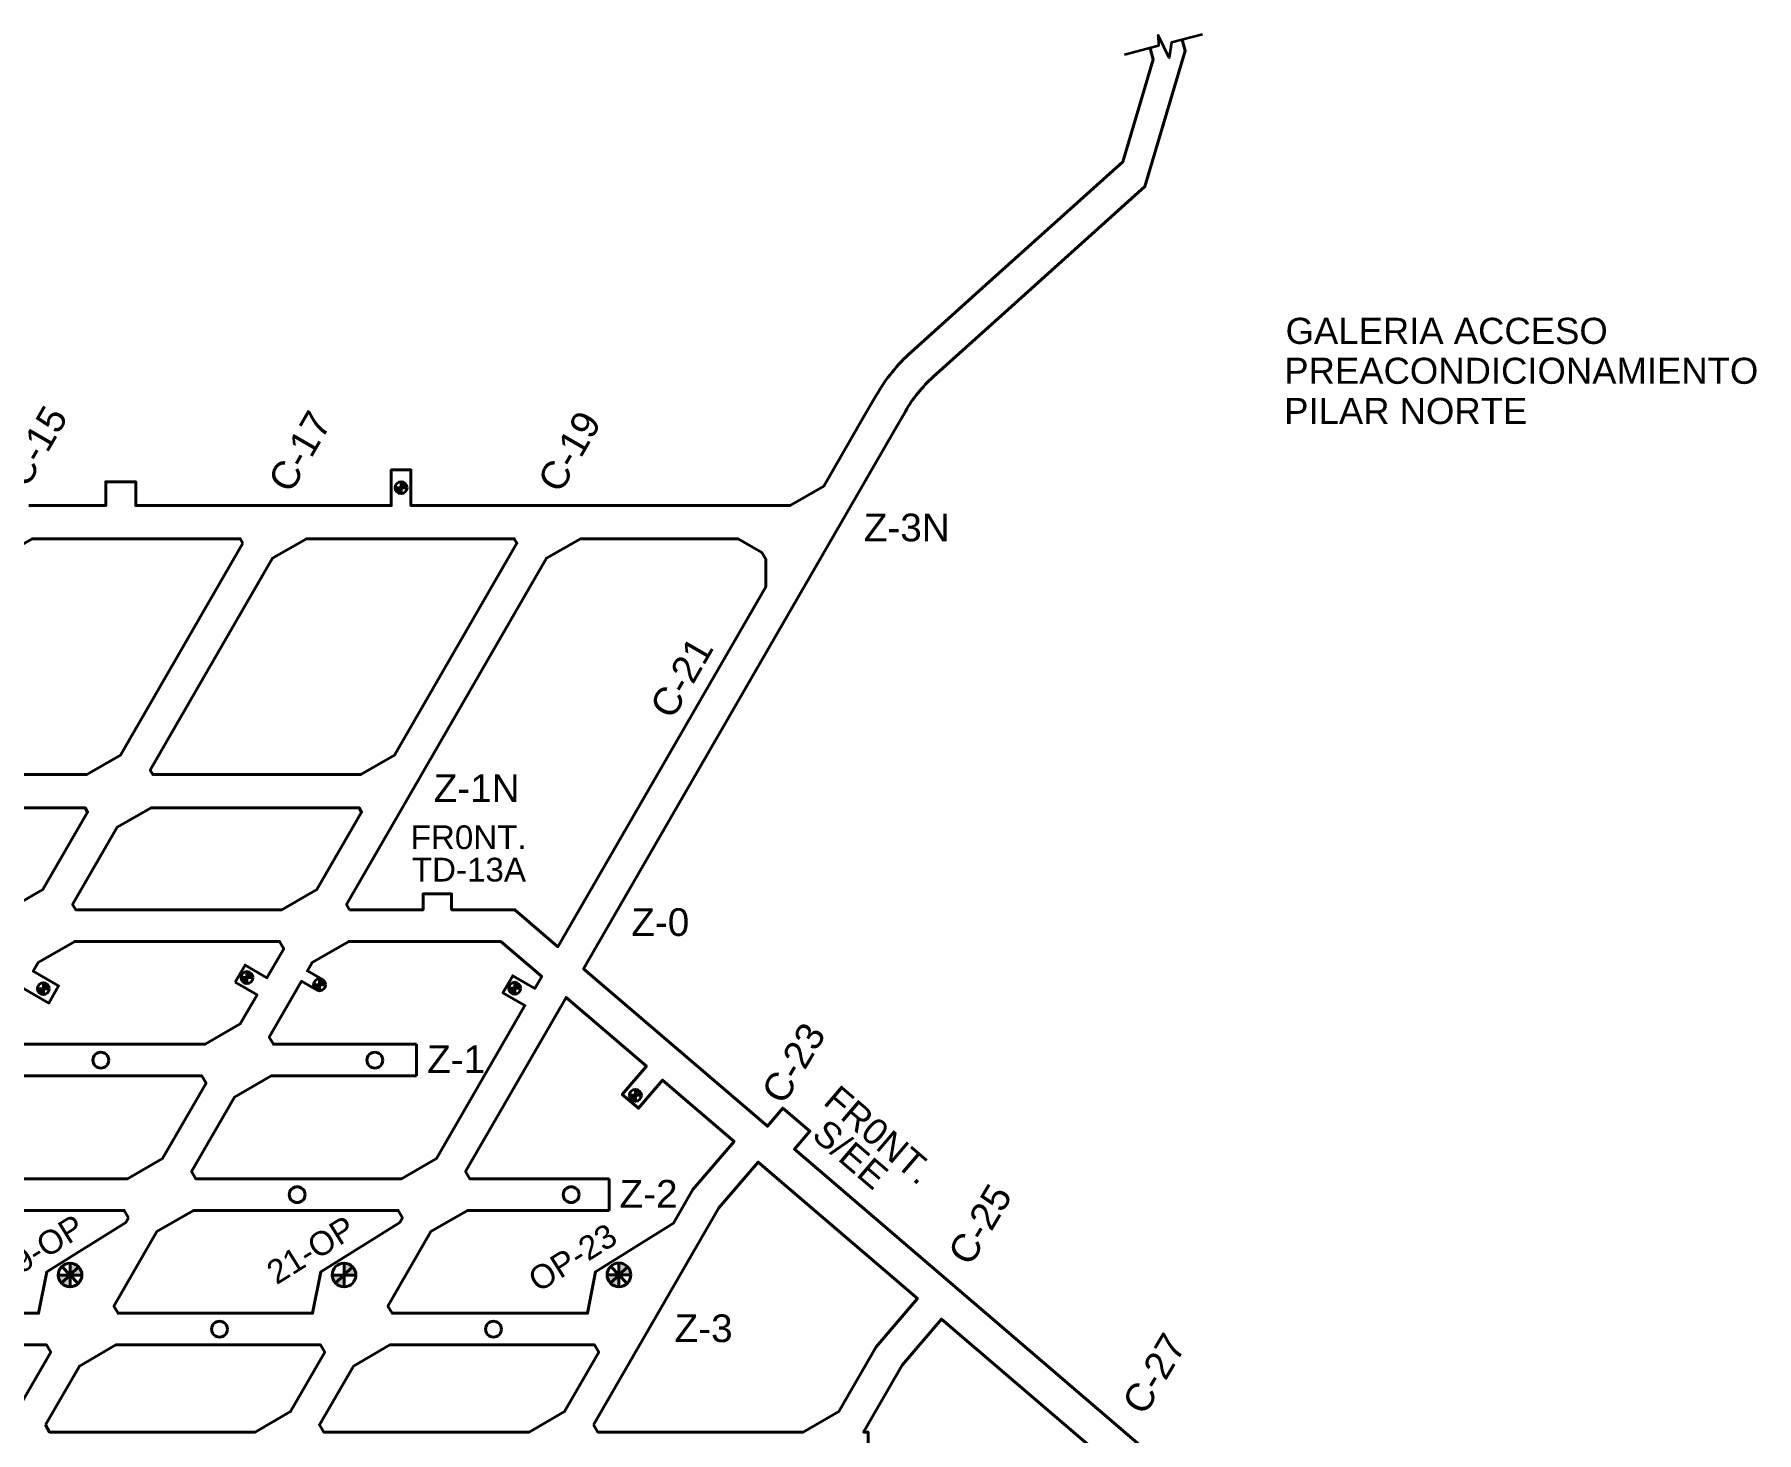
# Model space of a CAD drawing. Header units: millimetres. Extents: x -28 to 1943, y -5245 to 2752.
# Drawn here: x 1274.8 to 1492.5, y 489.7 to 666.4 of the extents above; entities that cross this region are included whole.
import ezdxf
from ezdxf.enums import TextEntityAlignment as Align

# ---------------------------------------------------------------- set-up
doc = ezdxf.new("R2010")
doc.units = ezdxf.units.MM
doc.styles.add('DG-T1-473 TO 560$0$Standard', font='arial.ttf')
doc.styles.add('DG-T1-473 TO 560$1$Standard', font='arial.ttf')

msp = doc.modelspace()

# ---------------------------------------------------------------- hatches: boundary and pattern name
at = {"lineweight": 40}
h = msp.add_hatch(color=7, dxfattribs=at)
h.paths.add_polyline_path([(1321.872, 609.1, 0.4142136), (1321.122, 609.85), (1321.122, 609.1)])
h.paths.add_polyline_path([(1320.372, 609.1, 0.4142136), (1321.122, 608.35), (1321.122, 609.1)])
h = msp.add_hatch(color=7, dxfattribs=at)
h.paths.add_polyline_path([(1276.642, 545.78, 0.4142136), (1275.892, 546.53), (1275.892, 545.78)])
h.paths.add_polyline_path([(1275.142, 545.78, 0.4142136), (1275.892, 545.03), (1275.892, 545.78)])
h = msp.add_hatch(color=7, dxfattribs=at)
h.paths.add_polyline_path([(1302.383, 547.183, 0.4142136), (1301.633, 547.933), (1301.633, 547.183)])
h.paths.add_polyline_path([(1300.883, 547.183, 0.4142136), (1301.633, 546.433), (1301.633, 547.183)])
h = msp.add_hatch(color=7, dxfattribs=at)
h.paths.add_polyline_path([(1311.56, 546.279, 0.4142136), (1310.81, 547.029), (1310.81, 546.279)])
h.paths.add_polyline_path([(1310.06, 546.279, 0.4142136), (1310.81, 545.529), (1310.81, 546.279)])
h = msp.add_hatch(color=7, dxfattribs=at)
h.paths.add_polyline_path([(1336.226, 545.835, 0.4142136), (1335.476, 546.585), (1335.476, 545.835)])
h.paths.add_polyline_path([(1334.726, 545.835, 0.4142136), (1335.476, 545.085), (1335.476, 545.835)])
h = msp.add_hatch(color=7, dxfattribs=at)
h.paths.add_polyline_path([(1351.496, 532.304, 0.4142136), (1350.746, 533.054), (1350.746, 532.304)])
h.paths.add_polyline_path([(1349.996, 532.304, 0.4142136), (1350.746, 531.554), (1350.746, 532.304)])
at = {"linetype": 'Continuous', "lineweight": 40}
h = msp.add_hatch(color=7, dxfattribs=at)
h.paths.add_polyline_path([(1280.766, 509.589, 0.4142136), (1279.266, 511.089), (1279.266, 509.589)])
h.paths.add_polyline_path([(1279.266, 509.589), (1277.766, 509.589, 0.4142136), (1279.266, 508.089)])
h = msp.add_hatch(color=7, dxfattribs=at)
h.paths.add_polyline_path([(1315.407, 509.589, 0.4142136), (1313.907, 511.089), (1313.907, 509.589)])
h.paths.add_polyline_path([(1313.907, 509.589), (1312.407, 509.589, 0.4142136), (1313.907, 508.089)])
h = msp.add_hatch(color=7, dxfattribs=at)
h.paths.add_polyline_path([(1350.16, 509.601, 0.4142136), (1348.66, 511.101), (1348.66, 509.601)])
h.paths.add_polyline_path([(1348.66, 509.601), (1347.16, 509.601, 0.4142136), (1348.66, 508.101)])

# ---------------------------------------------------------------- linework, layer by layer
at = {"color": 7, "lineweight": 40}
for p, q in [((1283.774, 606.848), (1283.774, 609.848)), ((1283.774, 609.848), (1287.574, 609.848)), ((1283.774, 606.848), (1283.774, 609.848)), ((1283.774, 609.848), (1287.574, 609.848)), ((1287.574, 609.848), (1287.574, 606.848)), ((1287.574, 609.848), (1287.574, 606.848)), ((1321.122, 608.35), (1321.122, 609.85)), ((1321.122, 608.35), (1321.122, 609.85)), ((1320.372, 609.1), (1321.872, 609.1)), ((1320.372, 609.1), (1321.872, 609.1)), ((1275.892, 545.03), (1275.892, 546.53)), ((1275.892, 545.03), (1275.892, 546.53)), ((1300.883, 547.183), (1302.383, 547.183)), ((1300.883, 547.183), (1302.383, 547.183)), ((1301.633, 546.433), (1301.633, 547.933)), ((1301.633, 546.433), (1301.633, 547.933)), ((1310.81, 545.529), (1310.81, 547.029)), ((1310.81, 545.529), (1310.81, 547.029)), ((1335.476, 545.085), (1335.476, 546.585)), ((1335.476, 545.085), (1335.476, 546.585)), ((1275.142, 545.78), (1276.642, 545.78)), ((1275.142, 545.78), (1276.642, 545.78)), ((1310.06, 546.279), (1311.56, 546.279)), ((1310.06, 546.279), (1311.56, 546.279)), ((1334.726, 545.835), (1336.226, 545.835)), ((1334.726, 545.835), (1336.226, 545.835)), ((1349.996, 532.304), (1351.496, 532.304)), ((1349.996, 532.304), (1351.496, 532.304)), ((1350.746, 531.554), (1350.746, 533.054)), ((1350.746, 531.554), (1350.746, 533.054))]:
    msp.add_line(p, q, dxfattribs=at)
at = {"color": 7, "linetype": 'Continuous', "lineweight": 40}
for p, q in [((1300.883, 547.183), (1302.383, 547.183)), ((1300.883, 547.183), (1302.383, 547.183)), ((1301.633, 547.933), (1301.633, 546.433)), ((1301.633, 547.933), (1301.633, 546.433)), ((1310.81, 547.029), (1310.81, 545.529)), ((1310.81, 547.029), (1310.81, 545.529)), ((1335.476, 546.585), (1335.476, 545.085)), ((1335.476, 546.585), (1335.476, 545.085)), ((1310.06, 546.279), (1311.56, 546.279)), ((1310.06, 546.279), (1311.56, 546.279)), ((1334.726, 545.835), (1336.226, 545.835)), ((1334.726, 545.835), (1336.226, 545.835)), ((1323.075, 538.748), (1323.075, 534.748)), ((1323.075, 538.748), (1323.075, 534.748)), ((1349.996, 532.304), (1351.496, 532.304)), ((1349.996, 532.304), (1351.496, 532.304)), ((1350.746, 533.054), (1350.746, 531.554)), ((1350.746, 533.054), (1350.746, 531.554)), ((1347.404, 521.748), (1347.404, 517.748)), ((1347.404, 521.748), (1347.404, 517.748)), ((1277.766, 509.589), (1280.766, 509.589)), ((1277.766, 509.589), (1280.766, 509.589)), ((1280.351, 510.625), (1278.181, 508.553)), ((1280.351, 510.625), (1278.181, 508.553)), ((1278.23, 510.674), (1280.302, 508.504)), ((1278.23, 510.674), (1280.302, 508.504)), ((1279.266, 508.089), (1279.266, 511.089)), ((1279.266, 508.089), (1279.266, 511.089)), ((1312.407, 509.589), (1315.407, 509.589)), ((1312.407, 509.589), (1315.407, 509.589)), ((1314.992, 510.625), (1312.822, 508.553)), ((1314.992, 510.625), (1312.822, 508.553)), ((1313.907, 508.089), (1313.907, 511.089)), ((1313.907, 508.089), (1313.907, 511.089)), ((1347.16, 509.601), (1350.16, 509.601)), ((1347.16, 509.601), (1350.16, 509.601)), ((1349.745, 510.637), (1347.575, 508.565)), ((1349.745, 510.637), (1347.575, 508.565)), ((1347.624, 510.686), (1349.696, 508.516)), ((1347.624, 510.686), (1349.696, 508.516)), ((1348.66, 508.101), (1348.66, 511.101)), ((1348.66, 508.101), (1348.66, 511.101))]:
    msp.add_line(p, q, dxfattribs=at)
at = {"color": 8, "lineweight": 35}
msp.add_lwpolyline([(1422.45, 666.389), (1418.511, 665.372), (1418.206, 663.43), (1416.845, 666.299), (1416.849, 664.942), (1412.553, 663.832)], dxfattribs=at)
msp.add_lwpolyline([(1422.45, 666.389), (1418.511, 665.372), (1418.206, 663.43), (1416.845, 666.299), (1416.849, 664.942), (1412.553, 663.832)], dxfattribs=at)
at = {"color": 7, "linetype": 'Continuous', "lineweight": 40}
msp.add_lwpolyline([(1274.072, 606.848), (1283.774, 606.848), (1283.774, 609.848), (1287.574, 609.848), (1287.574, 606.848), (1319.865, 606.848), (1319.865, 611.35), (1322.365, 611.35), (1322.365, 606.848), (1370.295, 606.848), (1374.571, 609.316), (1380.101, 618.895), (1381.23, 620.85, -0.0789069), (1385.594, 626.235), (1394.625, 634.353), (1412.351, 650.287), (1416.185, 663.226), (1415.797, 664.671)], format="xyb", dxfattribs=at)
msp.add_lwpolyline([(1274.072, 606.848), (1283.774, 606.848), (1283.774, 609.848), (1287.574, 609.848), (1287.574, 606.848), (1319.865, 606.848), (1319.865, 611.35), (1322.365, 611.35), (1322.365, 606.848), (1370.295, 606.848), (1374.571, 609.316), (1380.101, 618.895), (1381.23, 620.85, -0.0789069), (1385.594, 626.235), (1394.625, 634.353), (1412.351, 650.287), (1416.185, 663.226), (1415.797, 664.671)], format="xyb", dxfattribs=at)
at = {"linetype": 'Continuous', "lineweight": 40}
msp.add_lwpolyline([(1477.877, 433.771), (1370.839, 525.476), (1372.792, 527.755), (1369.375, 530.683), (1367.42, 528.401), (1344.195, 548.303), (1383.738, 616.795), (1384.867, 618.75, -0.0789069), (1388.402, 623.112), (1397.433, 631.23), (1415.158, 647.164), (1420.242, 664.315), (1419.864, 665.721)], format="xyb", dxfattribs=at)
msp.add_lwpolyline([(1477.877, 433.771), (1370.839, 525.476), (1372.792, 527.755), (1369.375, 530.683), (1367.42, 528.401), (1344.195, 548.303), (1383.738, 616.795), (1384.867, 618.75, -0.0789069), (1388.402, 623.112), (1397.433, 631.23), (1415.158, 647.164), (1420.242, 664.315), (1419.864, 665.721)], format="xyb", dxfattribs=at)
at = {"color": 7, "linetype": 'Continuous', "lineweight": 40}
for points in [[(1301.114, 602.086), (1300.79, 602.648), (1274.498, 602.648), (1270.222, 600.18), (1254.768, 573.411), (1255.093, 572.848), (1281.383, 572.848), (1285.659, 575.316), (1301.114, 602.086)], [(1301.114, 602.086), (1300.79, 602.648), (1274.498, 602.648), (1270.222, 600.18), (1254.768, 573.411), (1255.093, 572.848), (1281.383, 572.848), (1285.659, 575.316), (1301.114, 602.086)], [(1320.3, 575.316), (1335.753, 602.083), (1335.427, 602.648), (1309.139, 602.648), (1304.863, 600.18), (1291.515, 577.059), (1289.409, 573.411), (1289.734, 572.848), (1316.025, 572.848), (1320.3, 575.316), (1316.025, 572.848)], [(1320.3, 575.316), (1335.753, 602.083), (1335.427, 602.648), (1309.139, 602.648), (1304.863, 600.18), (1291.515, 577.059), (1289.409, 573.411), (1289.734, 572.848), (1316.025, 572.848), (1320.3, 575.316), (1316.025, 572.848)], [(1311.185, 546.928), (1309.279, 548.028), (1309.886, 549.08), (1314.508, 551.748), (1333.72, 551.748), (1338.891, 547.317), (1338.021, 545.81), (1335.235, 547.418), (1333.985, 545.253), (1336.771, 543.645), (1325.613, 524.319), (1321.16, 521.748), (1295.164, 521.748), (1294.635, 522.664), (1300.071, 532.08), (1304.693, 534.748), (1323.075, 534.748)], [(1311.185, 546.928), (1309.279, 548.028), (1309.886, 549.08), (1314.508, 551.748), (1333.72, 551.748), (1338.891, 547.317), (1338.021, 545.81), (1335.235, 547.418), (1333.985, 545.253), (1336.771, 543.645), (1325.613, 524.319), (1321.16, 521.748), (1295.164, 521.748), (1294.635, 522.664), (1300.071, 532.08), (1304.693, 534.748), (1323.075, 534.748)], [(1310.435, 545.629), (1308.529, 546.729), (1304.45, 539.664), (1304.979, 538.748), (1323.075, 538.748)], [(1310.435, 545.629), (1308.529, 546.729), (1304.45, 539.664), (1304.979, 538.748), (1323.075, 538.748)], [(1347.404, 517.748), (1329.519, 517.748), (1324.897, 515.08), (1319.461, 505.664), (1319.99, 504.748), (1344.689, 504.748), (1345.71, 509.999), (1355.572, 516.162), (1358.014, 520.385), (1363.221, 526.47), (1354.174, 534.222), (1351.118, 530.665), (1349.07, 532.425), (1352.124, 535.979), (1341.981, 544.67), (1329.276, 522.664), (1329.805, 521.748), (1347.404, 521.748)], [(1347.404, 517.748), (1329.519, 517.748), (1324.897, 515.08), (1319.461, 505.664), (1319.99, 504.748), (1344.689, 504.748), (1345.71, 509.999), (1355.572, 516.162), (1358.014, 520.385), (1363.221, 526.47), (1354.174, 534.222), (1351.118, 530.665), (1349.07, 532.425), (1352.124, 535.979), (1341.981, 544.67), (1329.276, 522.664), (1329.805, 521.748), (1347.404, 521.748)], [(1345.448, 490.655), (1361.292, 518.065), (1366.26, 523.869), (1386.396, 506.615), (1381.184, 500.531), (1376.455, 492.341), (1371.963, 489.748), (1345.971, 489.748), (1345.442, 490.664)], [(1345.448, 490.655), (1361.292, 518.065), (1366.26, 523.869), (1386.396, 506.615), (1381.184, 500.531), (1376.455, 492.341), (1371.963, 489.748), (1345.971, 489.748), (1345.442, 490.664)], [(1377.021, 480.898), (1375.089, 482.013), (1377.245, 485.748), (1380.158, 485.748), (1380.158, 489.748), (1379.577, 489.748), (1384.462, 498.211), (1389.434, 504.014), (1408.424, 487.742), (1402.415, 477.334), (1397.935, 474.748), (1371.953, 474.748), (1371.424, 475.664), (1374.339, 480.714), (1376.271, 479.598)], [(1377.021, 480.898), (1375.089, 482.013), (1377.245, 485.748), (1380.158, 485.748), (1380.158, 489.748), (1379.577, 489.748), (1384.462, 498.211), (1389.434, 504.014), (1408.424, 487.742), (1402.415, 477.334), (1397.935, 474.748), (1371.953, 474.748), (1371.424, 475.664), (1374.339, 480.714), (1376.271, 479.598)]]:
    msp.add_lwpolyline(points, dxfattribs=at)
for points in [[(1314.614, 555.748), (1323.898, 555.748), (1323.898, 557.748), (1327.498, 557.748), (1327.498, 555.748), (1335.506, 555.748), (1340.95, 551.083), (1367.221, 596.586), (1367.221, 600.05), (1366.721, 600.916), (1363.721, 602.648), (1343.806, 602.648), (1339.503, 600.177), (1314.233, 556.408)], [(1314.614, 555.748), (1323.898, 555.748), (1323.898, 557.748), (1327.498, 557.748), (1327.498, 555.748), (1335.506, 555.748), (1340.95, 551.083), (1367.221, 596.586), (1367.221, 600.05), (1366.721, 600.916), (1363.721, 602.648), (1343.806, 602.648), (1339.503, 600.177), (1314.233, 556.408)], [(1245.336, 555.748), (1244.953, 556.411), (1250.592, 566.18), (1254.868, 568.648), (1281.159, 568.648), (1281.484, 568.085), (1275.844, 558.316), (1271.395, 555.748)], [(1245.336, 555.748), (1244.953, 556.411), (1250.592, 566.18), (1254.868, 568.648), (1281.159, 568.648), (1281.484, 568.085), (1275.844, 558.316), (1271.395, 555.748)], [(1306.04, 555.748), (1279.977, 555.748), (1279.977, 555.748), (1279.977, 555.748), (1279.977, 555.748), (1279.594, 556.411), (1285.233, 566.18), (1289.509, 568.648), (1315.8, 568.648), (1316.125, 568.085), (1310.483, 558.313)], [(1306.04, 555.748), (1279.977, 555.748), (1279.977, 555.748), (1279.977, 555.748), (1279.977, 555.748), (1279.594, 556.411), (1285.233, 566.18), (1289.509, 568.648), (1315.8, 568.648), (1316.125, 568.085), (1310.483, 558.313)], [(1300.142, 546.6), (1301.392, 548.766), (1304.163, 547.166), (1306.279, 550.832), (1305.75, 551.748), (1279.867, 551.748), (1275.245, 549.08), (1274.611, 547.981), (1277.816, 546.131), (1276.566, 543.965), (1273.361, 545.816), (1269.809, 539.664), (1270.338, 538.748), (1296.334, 538.748), (1300.787, 541.319), (1302.913, 545.001)], [(1300.142, 546.6), (1301.392, 548.766), (1304.163, 547.166), (1306.279, 550.832), (1305.75, 551.748), (1279.867, 551.748), (1275.245, 549.08), (1274.611, 547.981), (1277.816, 546.131), (1276.566, 543.965), (1273.361, 545.816), (1269.809, 539.664), (1270.338, 538.748), (1296.334, 538.748), (1300.787, 541.319), (1302.913, 545.001)], [(1265.43, 532.08), (1270.052, 534.748), (1295.935, 534.748), (1296.464, 533.832), (1290.972, 524.319), (1286.519, 521.748), (1260.523, 521.748), (1259.994, 522.664)], [(1265.43, 532.08), (1270.052, 534.748), (1295.935, 534.748), (1296.464, 533.832), (1290.972, 524.319), (1286.519, 521.748), (1260.523, 521.748), (1259.994, 522.664)], [(1286.649, 516.832), (1286.121, 517.748), (1260.237, 517.748), (1255.615, 515.08), (1250.179, 505.664), (1250.708, 504.748), (1275.297, 504.748), (1276.316, 509.987), (1286.299, 516.226)], [(1286.649, 516.832), (1286.121, 517.748), (1260.237, 517.748), (1255.615, 515.08), (1250.179, 505.664), (1250.708, 504.748), (1275.297, 504.748), (1276.316, 509.987), (1286.299, 516.226)], [(1320.94, 516.226), (1310.957, 509.987), (1309.938, 504.748), (1285.349, 504.748), (1284.82, 505.664), (1290.256, 515.08), (1294.878, 517.748), (1320.762, 517.748), (1321.29, 516.832)], [(1320.94, 516.226), (1310.957, 509.987), (1309.938, 504.748), (1285.349, 504.748), (1284.82, 505.664), (1290.256, 515.08), (1294.878, 517.748), (1320.762, 517.748), (1321.29, 516.832)], [(1250.422, 500.748), (1245.8, 498.08), (1241.519, 490.664), (1242.048, 489.748), (1268.043, 489.748), (1272.497, 492.319), (1276.834, 499.832), (1276.306, 500.748)], [(1250.422, 500.748), (1245.8, 498.08), (1241.519, 490.664), (1242.048, 489.748), (1268.043, 489.748), (1272.497, 492.319), (1276.834, 499.832), (1276.306, 500.748)], [(1276.16, 490.664), (1280.441, 498.08), (1285.063, 500.748), (1310.947, 500.748), (1311.475, 499.832), (1307.138, 492.319), (1302.684, 489.748), (1276.689, 489.748)], [(1276.16, 490.664), (1280.441, 498.08), (1285.063, 500.748), (1310.947, 500.748), (1311.475, 499.832), (1307.138, 492.319), (1302.684, 489.748), (1276.689, 489.748)], [(1315.082, 498.08), (1310.801, 490.664), (1311.33, 489.748), (1337.325, 489.748), (1341.779, 492.319), (1346.116, 499.832), (1345.588, 500.748), (1319.704, 500.748)], [(1315.082, 498.08), (1310.801, 490.664), (1311.33, 489.748), (1337.325, 489.748), (1341.779, 492.319), (1346.116, 499.832), (1345.588, 500.748), (1319.704, 500.748)]]:
    msp.add_lwpolyline(points, close=True, dxfattribs=at)
at = {"color": 7, "lineweight": 40}
for centre, radius in [((1321.122, 609.1), 0.75), ((1275.892, 545.78), 0.75), ((1301.633, 547.183), 0.75), ((1310.81, 546.279), 0.75), ((1335.476, 545.835), 0.75), ((1283.152, 536.748), 1), ((1317.793, 536.748), 1), ((1350.746, 532.304), 0.75), ((1307.978, 519.748), 1), ((1342.619, 519.748), 1), ((1279.266, 509.589), 1.5), ((1313.907, 509.589), 1.5), ((1348.66, 509.601), 1.5), ((1298.163, 502.748), 1), ((1332.804, 502.748), 1)]:
    msp.add_circle(centre, radius, dxfattribs=at)

# ---------------------------------------------------------------- texts
at = {"style": 'DG-T1-473 TO 560$1$Standard'}
for s, p in [('GALERIA ACCESO', (1432.936, 628.925)), ('PREACONDICIONAMIENTO', (1432.769, 623.881))]:
    msp.add_text(s, height=3.3, dxfattribs=at).set_placement(p, align=Align.MIDDLE_LEFT)
msp.add_text('PILAR NORTE', height=3.3, dxfattribs=at).set_placement((1463.492, 618.797), align=Align.MIDDLE_RIGHT)
at = {"linetype": 'Continuous', "style": 'DG-T1-473 TO 560$1$Standard'}
for s, rotation, p in [('C-15', 60, (1272.291, 609.764)), ('C-17', 60, (1305.654, 609.107)), ('C-19', 60, (1339.732, 609.107)), ('C-21', 60, (1353.921, 580.529)), ('C-23', 59.28271, (1368.007, 531.838)), ('C-25', 59.28271, (1391.586, 511.444)), ('C-27', 59.28271, (1413.615, 492.571))]:
    msp.add_text(s, height=3.5, rotation=rotation, dxfattribs=at).set_placement(p, align=Align.MIDDLE_LEFT)
at = {"linetype": 'Continuous', "style": 'DG-T1-473 TO 560$0$Standard'}
for s, p in [('Z-3N', (1379.61, 604.073)), ('Z-1N', (1325.234, 571.118)), ('Z-0', (1350.218, 554.195)), ('Z-1', (1324.408, 536.86)), ('Z-2', (1348.737, 519.86)), ('Z-3', (1355.693, 502.86))]:
    msp.add_text(s, height=3.5, dxfattribs=at).set_placement(p, align=Align.MIDDLE_LEFT)
at = {"linetype": 'Continuous', "style": 'DG-T1-473 TO 560$1$Standard'}
for s, p in [('FR0NT.', (1329.66, 563.42)), ('TD-13A', (1329.693, 559.327))]:
    msp.add_text(s, height=3, dxfattribs=at).set_placement(p, align=Align.CENTER)
at = {"style": 'DG-T1-473 TO 560$1$Standard'}
for s, p in [('FR0NT.', (1380.463, 526.049)), ('S/EE', (1376.862, 523.607))]:
    msp.add_text(s, height=3.3, rotation=319.41153, dxfattribs=at).set_placement(p, align=Align.CENTER)
at = {"linetype": 'Continuous', "style": 'DG-T1-473 TO 560$0$Standard'}
for s, p in [('19-OP', (1271.105, 508.449)), ('21-OP', (1305.373, 508.289)), ('OP-23', (1338.445, 507.326))]:
    msp.add_text(s, height=3, rotation=32, dxfattribs=at).set_placement(p)

doc.saveas('drawing.dxf')
